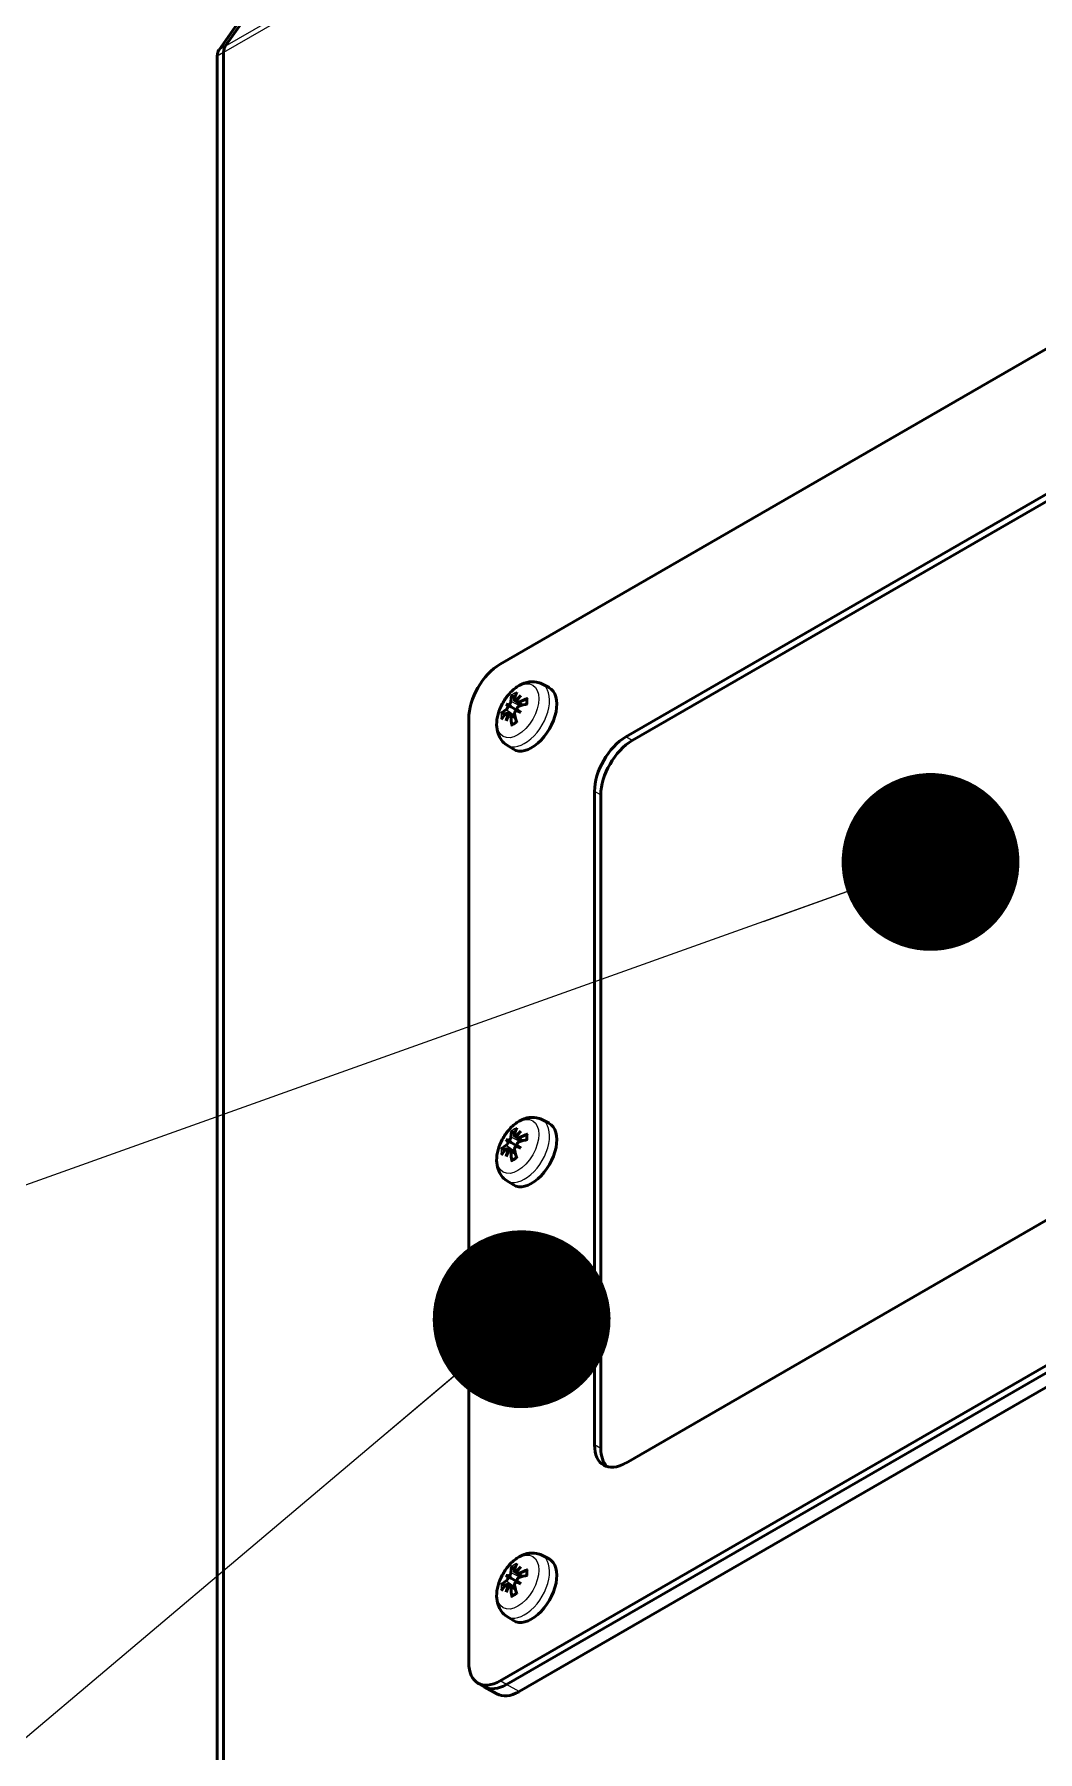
# Model space of a CAD drawing. Header units: millimetres. Extents: x 0 to 4200, y 0 to 2970.
# Drawn here: x 2897.4 to 3010.2, y 1860.8 to 2053.9 of the extents above; entities that cross this region are included whole.
import ezdxf

# ---------------------------------------------------------------- set-up
doc = ezdxf.new("R2010")
doc.units = ezdxf.units.MM
doc.header["$LTSCALE"] = 10
doc.layers.add('Co ban', color=7, linetype='Continuous', lineweight=50)
doc.layers.add('Symbol (ANSI)', color=7, linetype='Continuous', lineweight=25)
doc.layers.add('Lien manh', color=7, linetype='Continuous', lineweight=25, true_color=0x020305)
doc.styles.add('StandardAM_ANSI', font='')
doc.styles.get('StandardAM_ANSI').set_extended_font_data('VNI-Helve-Condense')
doc.dimstyles.new('Default - mm (ANSI)$7', dxfattribs={"dimscale": 10, "dimtxt": 5, "dimasz": 2, "dimexe": 2, "dimexo": 0.5, "dimgap": 0.8, "dimtad": 1, "dimtoh": 1, "dimdec": 0, "dimrnd": 1e-08, "dimzin": 4, "dimdsep": 46, "dimtxsty": 'StandardAM_ANSI', "dimcen": 0.09, "dimdle": 10, "dimclrd": 256, "dimclre": 256, "dimclrt": 256, "dimadec": 1, "dimazin": 1, "dimtfac": 0.61, "dimtofl": 0, "dimtmove": 0, "dimatfit": 3, "dimldrblk": 'DOT', "dimfxl": 1, "dimtolj": 1, "dimtzin": 4, "dimlwd": -1, "dimlwe": -1, "dimarcsym": 0})

# ---------------------------------------------------------------- blocks, each defined once
blk = doc.blocks.new('_Dot')
at = {"color": 0, "linetype": 'ByBlock', "lineweight": -2}
blk.add_line((-0.5, 0), (-1, 0), dxfattribs=at)
at = {"color": 0, "linetype": 'ByBlock', "const_width": 0.5}
blk.add_lwpolyline([(-0.25, 0, 1), (0.25, 0, 1)], format="xyb", close=True, dxfattribs=at)

msp = doc.modelspace()

# ---------------------------------------------------------------- linework, layer by layer
at = {"layer": 'Co ban'}
for p, q in [((2949.75, 1983.09), (3734.64, 2436.24)), ((3734.64, 2321.94), (2949.75, 1868.78)), ((3735.35, 2321.53), (2950.46, 1868.37)), ((3735.35, 2321.53), (2950.46, 1868.37)), ((3736.76, 2320.71), (2951.87, 1867.56)), ((2918.12, 2052.19), (2988.23, 2151.93)), ((2918.83, 2052.59), (2988.94, 2152.34)), ((2988.94, 2152.34), (2918.83, 2052.59)), ((2917.93, 1758.75), (2917.93, 2051.48)), ((2918.64, 1759.16), (2918.64, 2051.89)), ((2918.64, 2051.89), (2918.64, 1759.16)), ((2963.89, 1974.92), (3098.24, 2052.49)), ((3098.95, 2052.08), (2964.6, 1974.52)), ((2954.43, 1980.88), (2955.24, 1980.46)), ((2950.42, 1978.62), (2950.97, 1978.3)), ((2950.57, 1977.59), (2951.41, 1977.22)), ((2950.97, 1978.3), (2951.92, 1977.75)), ((2951.39, 1979.01), (2952.13, 1978.46)), ((2951.68, 1978.83), (2952.18, 1978.47)), ((2952.06, 1977.67), (2951.92, 1977.75)), ((2946.21, 1870.82), (2946.21, 1976.97)), ((2950.86, 1977.42), (2951.42, 1977.17)), ((2950.47, 1974.02), (2951.24, 1973.53)), ((3098.24, 1970.84), (2963.89, 1893.27)), ((2960.36, 1895.32), (2960.36, 1968.8)), ((2961.06, 1968.39), (2961.06, 1894.91)), ((2954.43, 1931.89), (2955.24, 1931.47)), ((2950.42, 1929.63), (2950.97, 1929.31)), ((2950.97, 1929.31), (2951.92, 1928.76)), ((2951.39, 1930.02), (2952.13, 1929.47)), ((2951.68, 1929.84), (2952.18, 1929.48)), ((2950.57, 1928.6), (2951.41, 1928.23)), ((2950.86, 1928.43), (2951.42, 1928.18)), ((2952.06, 1928.68), (2951.92, 1928.76)), ((2950.47, 1925.03), (2951.24, 1924.54)), ((2954.43, 1882.9), (2955.24, 1882.48)), ((2951.39, 1881.03), (2952.13, 1880.48)), ((2950.42, 1880.64), (2950.97, 1880.32)), ((2950.57, 1879.61), (2951.41, 1879.24)), ((2950.86, 1879.44), (2951.42, 1879.19)), ((2950.97, 1880.32), (2951.92, 1879.77)), ((2951.68, 1880.86), (2952.18, 1880.49)), ((2952.06, 1879.69), (2951.92, 1879.77)), ((2950.47, 1876.04), (2951.24, 1875.55)), ((2947.96, 1868.12), (2947.25, 1868.53)), ((2949.37, 1867.31), (2947.96, 1868.12))]:
    msp.add_line(p, q, dxfattribs=at)
for centre, major_axis, ratio, start_param, end_param in [((2919.34, 2050.66), (-1, 1.73), 0.57735, 0.261799, 0.785398), ((2920.05, 2051.07), (-1, 1.73), 0.57735, 0.261799, 0.785398), ((2920.05, 2051.07), (-1, 1.73), 0.57735, 0.261799, 0.785398), ((2949.75, 1979.01), (2.5, 4.33), 0.57735, 0.785398, 2.356194), ((2955.95, 1975.8), (-4.18, 4.96), 0.552577, 0.356756, 0.526449), ((2953.29, 1976.97), (2, 3.46), 0.57735, 3.116897, 6.307881), ((2955.38, 1975.47), (-2.18, 6.11), 0.589478, 0.562453, 0.732146), ((2956.01, 1975.31), (4.1, 4.95), 0.9022, 1.451948, 1.5691), ((2955.06, 1975.86), (-2.63, -5.86), 0.701688, 4.371008, 4.48816), ((2955.63, 1975.24), (-6.39, 1.14), 0.552577, 5.756736, 5.926429), ((2955.63, 1975.9), (6.38, 1.17), 0.589478, 2.409447, 2.57914), ((2956.08, 1976.45), (-5.86, 2.63), 0.158992, 0.343364, 0.460515), ((2955.13, 1974.8), (-5.21, 3.76), 0.158992, 5.82267, 5.939822), ((2950.06, 1978.63), (-1.13, 0.37), 0.034479, 2.123155, 2.509319), ((2950.23, 1978.93), (0.889, -0.797), 0.034479, 0.632274, 1.018438), ((2951.17, 1979.47), (-1.11, 0.66), 0.166378, 2.018975, 2.09969), ((2951.17, 1977.99), (1.12, -0.36), 0.009309, 0.838135, 1.224299), ((2956.01, 1976.5), (-6.06, 2.14), 0.04152, 0.758456, 0.875608), ((2951.34, 1978.29), (-0.87, 0.789), 0.009309, 1.917294, 2.303458), ((2955.06, 1974.84), (4.88, -4.18), 0.04152, 2.265985, 2.383136), ((2955.7, 1975.28), (-6.48, -0.2), 0.690116, 5.148823, 5.318516), ((2955.7, 1975.94), (6.49, -0.16), 0.451938, 2.040238, 2.209931), ((2956.08, 1975.43), (2.24, 6.02), 0.9022, 1.572493, 1.689644), ((2955.13, 1975.98), (-3.76, -5.21), 0.701688, 4.936618, 5.05377), ((2950.06, 1977.55), (1.13, -0.63), 0.166378, 1.041903, 1.122618), ((2955.95, 1975.72), (3.07, -5.72), 0.690116, 4.106262, 4.275955), ((2955.38, 1975.39), (-3.38, 5.53), 0.451938, 0.931662, 1.101355), ((2963.89, 1970.84), (2.5, 4.33), 0.57735, 0.785398, 2.356194), ((2964.6, 1970.43), (-2.5, -4.33), 0.57735, 3.926991, 5.497787), ((2953.29, 1927.98), (2, 3.46), 0.57735, 3.116897, 6.307881), ((2956.08, 1927.47), (-5.86, 2.63), 0.158992, 0.343364, 0.460515), ((2955.13, 1925.81), (-5.21, 3.76), 0.158992, 5.82267, 5.939822), ((2950.06, 1929.64), (-1.13, 0.37), 0.034479, 2.123155, 2.509319), ((2950.23, 1929.94), (0.889, -0.797), 0.034479, 0.632274, 1.018438), ((2955.95, 1926.81), (-4.18, 4.96), 0.552577, 0.356756, 0.526449), ((2955.38, 1926.48), (-2.18, 6.11), 0.589478, 0.562453, 0.732146), ((2956.01, 1926.32), (4.1, 4.95), 0.9022, 1.451948, 1.5691), ((2951.17, 1930.48), (-1.11, 0.66), 0.166378, 2.018975, 2.09969), ((2955.06, 1926.87), (-2.63, -5.86), 0.701688, 4.371008, 4.48816), ((2955.7, 1926.29), (-6.48, -0.2), 0.690116, 5.148823, 5.318516), ((2955.7, 1926.95), (6.49, -0.16), 0.451938, 2.040238, 2.209931), ((2955.63, 1926.25), (-6.39, 1.14), 0.552577, 5.756736, 5.926429), ((2955.63, 1926.91), (6.38, 1.17), 0.589478, 2.409447, 2.57914), ((2956.08, 1926.44), (2.24, 6.02), 0.9022, 1.572493, 1.689644), ((2955.13, 1926.99), (-3.76, -5.21), 0.701688, 4.936618, 5.05377), ((2950.06, 1928.56), (1.13, -0.63), 0.166378, 1.041903, 1.122618), ((2955.95, 1926.73), (3.07, -5.72), 0.690116, 4.106262, 4.275955), ((2955.38, 1926.4), (-3.38, 5.53), 0.451938, 0.931662, 1.101355), ((2951.17, 1929), (1.12, -0.36), 0.009309, 0.838135, 1.224299), ((2956.01, 1927.51), (-6.06, 2.14), 0.04152, 0.758456, 0.875608), ((2951.34, 1929.3), (-0.87, 0.789), 0.009309, 1.917294, 2.303458), ((2955.06, 1925.85), (4.88, -4.18), 0.04152, 2.265985, 2.383136), ((2963.89, 1897.36), (-2.5, -4.33), 0.57735, 5.497787, 7.068583), ((2964.6, 1896.95), (-2.5, -4.33), 0.57735, 5.497787, 6.141288), ((2955.95, 1877.82), (-4.18, 4.96), 0.552577, 0.356756, 0.526449), ((2953.29, 1878.99), (2, 3.46), 0.57735, 3.116897, 6.307881), ((2955.38, 1877.49), (-2.18, 6.11), 0.589478, 0.562453, 0.732146), ((2956.01, 1877.33), (4.1, 4.95), 0.9022, 1.451948, 1.5691), ((2951.17, 1881.49), (-1.11, 0.66), 0.166378, 2.018975, 2.09969), ((2955.06, 1877.88), (-2.63, -5.86), 0.701688, 4.371008, 4.48816), ((2955.7, 1877.3), (-6.48, -0.2), 0.690116, 5.148823, 5.318516), ((2955.63, 1877.26), (-6.39, 1.14), 0.552577, 5.756736, 5.926429), ((2955.63, 1877.92), (6.38, 1.17), 0.589478, 2.409447, 2.57914), ((2956.08, 1878.48), (-5.86, 2.63), 0.158992, 0.343364, 0.460515), ((2955.13, 1876.82), (-5.21, 3.76), 0.158992, 5.82267, 5.939822), ((2956.08, 1877.45), (2.24, 6.02), 0.9022, 1.572493, 1.689644), ((2955.13, 1878), (-3.76, -5.21), 0.701688, 4.936618, 5.05377), ((2950.06, 1880.65), (-1.13, 0.37), 0.034479, 2.123155, 2.509319), ((2950.06, 1879.57), (1.13, -0.63), 0.166378, 1.041903, 1.122618), ((2950.23, 1880.95), (0.889, -0.797), 0.034479, 0.632274, 1.018438), ((2955.95, 1877.74), (3.07, -5.72), 0.690116, 4.106262, 4.275955), ((2955.38, 1877.41), (-3.38, 5.53), 0.451938, 0.931662, 1.101355), ((2951.17, 1880.01), (1.12, -0.36), 0.009309, 0.838135, 1.224299), ((2956.01, 1878.52), (-6.06, 2.14), 0.04152, 0.758456, 0.875608), ((2951.34, 1880.31), (-0.87, 0.789), 0.009309, 1.917294, 2.303458), ((2955.06, 1876.86), (4.88, -4.18), 0.04152, 2.265985, 2.383136), ((2955.7, 1877.96), (6.49, -0.16), 0.451938, 2.040238, 2.209931), ((2949.75, 1872.86), (-2.5, -4.33), 0.57735, 5.497787, 7.068583), ((2950.46, 1872.45), (-2.5, -4.33), 0.57735, 0, 0.785398), ((2950.46, 1872.45), (-2.5, -4.33), 0.57735, 0, 0.785398), ((2951.87, 1871.64), (-2.5, -4.33), 0.57735, 0, 0.785398)]:
    msp.add_ellipse(centre, major_axis=major_axis, ratio=ratio, start_param=start_param, end_param=end_param, dxfattribs=at)
for points, knots in [([(2950.47, 1974.02), (2950.24, 1974.16), (2950.05, 1974.35), (2949.71, 1974.79), (2949.59, 1975.04), (2949.4, 1975.62), (2949.35, 1975.95), (2949.34, 1976.68), (2949.4, 1977.08), (2949.62, 1977.88), (2949.78, 1978.28), (2950.19, 1979.03), (2950.43, 1979.39), (2950.98, 1980.02), (2951.29, 1980.31), (2951.97, 1980.77), (2952.34, 1980.96), (2953.09, 1981.14), (2953.46, 1981.16), (2954.04, 1981.05), (2954.24, 1980.98), (2954.43, 1980.88)], [3.951686, 3.951686, 3.951686, 3.951686, 4.16495, 4.16495, 4.402172, 4.402172, 4.701244, 4.701244, 5.067164, 5.067164, 5.444726, 5.444726, 5.817078, 5.817078, 6.192713, 6.192713, 6.5675, 6.5675, 6.874086, 6.874086, 7.043888, 7.043888, 7.043888, 7.043888]), ([(2951.16, 1979.46), (2951.15, 1979.47), (2951.13, 1979.48), (2951.11, 1979.51), (2951.1, 1979.53), (2951.08, 1979.57), (2951.08, 1979.59), (2951.07, 1979.62), (2951.07, 1979.63), (2951.08, 1979.64)], [0.05658644, 0.05658644, 0.05658644, 0.05658644, 0.06161587, 0.06161587, 0.06775669, 0.06775669, 0.07390904, 0.07390904, 0.07912293, 0.07912293, 0.07912293, 0.07912293]), ([(2949.86, 1977.54), (2949.87, 1977.55), (2949.88, 1977.56), (2949.91, 1977.57), (2949.93, 1977.57), (2949.97, 1977.58), (2949.99, 1977.58), (2950.03, 1977.57), (2950.05, 1977.57), (2950.06, 1977.56)], [0.01947687, 0.01947687, 0.01947687, 0.01947687, 0.02469076, 0.02469076, 0.03084311, 0.03084311, 0.03698394, 0.03698394, 0.04201336, 0.04201336, 0.04201336, 0.04201336]), ([(2950.65, 1978.4), (2950.65, 1978.4), (2950.64, 1978.4), (2950.64, 1978.36), (2950.63, 1978.33), (2950.61, 1978.26), (2950.6, 1978.22), (2950.56, 1978.15), (2950.54, 1978.12), (2950.49, 1978.06), (2950.47, 1978.03), (2950.44, 1978.01), (2950.43, 1978), (2950.42, 1978)], [0.02262944, 0.02262944, 0.02262944, 0.02262944, 0.02319765, 0.02319765, 0.0345489, 0.0345489, 0.04590016, 0.04590016, 0.05733835, 0.05733835, 0.06877655, 0.06877655, 0.07249221, 0.07249221, 0.07249221, 0.07249221]), ([(2950.42, 1977.54), (2950.45, 1977.57), (2950.47, 1977.58), (2950.52, 1977.6), (2950.54, 1977.6), (2950.58, 1977.59), (2950.6, 1977.57), (2950.63, 1977.53), (2950.64, 1977.51), (2950.64, 1977.47), (2950.64, 1977.45), (2950.65, 1977.44)], [0, 0, 0, 0, 0.01151442, 0.01151442, 0.02302884, 0.02302884, 0.0344178, 0.0344178, 0.04580676, 0.04580676, 0.0498478, 0.0498478, 0.0498478, 0.0498478]), ([(2950.96, 1978.93), (2950.96, 1978.9), (2950.95, 1978.87), (2950.93, 1978.8), (2950.91, 1978.76), (2950.88, 1978.7), (2950.85, 1978.66), (2950.8, 1978.6), (2950.78, 1978.58), (2950.74, 1978.55), (2950.73, 1978.54), (2950.72, 1978.54)], [0, 0, 0, 0, 0.01151442, 0.01151442, 0.02302884, 0.02302884, 0.0344178, 0.0344178, 0.04580676, 0.04580676, 0.0498478, 0.0498478, 0.0498478, 0.0498478]), ([(2951.55, 1979.01), (2951.55, 1979.01), (2951.55, 1979.01), (2951.52, 1979), (2951.49, 1978.99), (2951.44, 1978.98), (2951.41, 1978.99), (2951.38, 1979.01), (2951.36, 1979.03), (2951.35, 1979.07), (2951.34, 1979.1), (2951.35, 1979.14), (2951.35, 1979.15), (2951.35, 1979.16)], [0.02262869, 0.02262869, 0.02262869, 0.02262869, 0.02311382, 0.02311382, 0.03450698, 0.03450698, 0.04590014, 0.04590014, 0.05733833, 0.05733833, 0.06877652, 0.06877652, 0.07249219, 0.07249219, 0.07249219, 0.07249219]), ([(2951.35, 1977.46), (2951.35, 1977.49), (2951.34, 1977.53), (2951.35, 1977.61), (2951.36, 1977.65), (2951.39, 1977.72), (2951.41, 1977.75), (2951.46, 1977.81), (2951.49, 1977.84), (2951.53, 1977.86), (2951.54, 1977.87), (2951.55, 1977.87)], [0, 0, 0, 0, 0.01154742, 0.01154742, 0.02309483, 0.02309483, 0.0344508, 0.0344508, 0.04580677, 0.04580677, 0.04984781, 0.04984781, 0.04984781, 0.04984781]), ([(2951.89, 1978.85), (2951.86, 1978.83), (2951.83, 1978.82), (2951.76, 1978.81), (2951.73, 1978.81), (2951.69, 1978.83), (2951.67, 1978.84), (2951.64, 1978.88), (2951.63, 1978.91), (2951.63, 1978.95), (2951.63, 1978.96), (2951.63, 1978.97)], [0, 0, 0, 0, 0.01151442, 0.01151442, 0.02302884, 0.02302884, 0.0344178, 0.0344178, 0.04580676, 0.04580676, 0.0498478, 0.0498478, 0.0498478, 0.0498478]), ([(2951.63, 1978.01), (2951.63, 1978.01), (2951.63, 1978.02), (2951.63, 1978.05), (2951.63, 1978.09), (2951.65, 1978.16), (2951.67, 1978.2), (2951.71, 1978.26), (2951.74, 1978.29), (2951.8, 1978.35), (2951.83, 1978.37), (2951.87, 1978.38), (2951.88, 1978.39), (2951.89, 1978.39)], [0.02262944, 0.02262944, 0.02262944, 0.02262944, 0.02319765, 0.02319765, 0.0345489, 0.0345489, 0.04590016, 0.04590016, 0.05733835, 0.05733835, 0.06877655, 0.06877655, 0.07249221, 0.07249221, 0.07249221, 0.07249221]), ([(2952.74, 1979.13), (2952.74, 1979.14), (2952.74, 1979.14), (2952.74, 1979.16), (2952.74, 1979.18), (2952.76, 1979.2), (2952.77, 1979.22), (2952.8, 1979.24), (2952.82, 1979.25), (2952.83, 1979.25)], [0.05985449, 0.05985449, 0.05985449, 0.05985449, 0.06161587, 0.06161587, 0.06775669, 0.06775669, 0.07390904, 0.07390904, 0.07912293, 0.07912293, 0.07912293, 0.07912293]), ([(2952.74, 1979.13), (2952.75, 1979.1), (2952.75, 1979.07), (2952.76, 1979), (2952.76, 1978.96), (2952.76, 1978.89), (2952.76, 1978.85), (2952.76, 1978.77), (2952.76, 1978.73), (2952.75, 1978.67), (2952.75, 1978.64), (2952.74, 1978.61)], [1.3874243, 1.3874243, 1.3874243, 1.3874243, 1.4608322, 1.4608322, 1.53424, 1.53424, 1.6076479, 1.6076479, 1.6810558, 1.6810558, 1.7294084, 1.7294084, 1.7294084, 1.7294084]), ([(2950.72, 1977.4), (2950.73, 1977.4), (2950.73, 1977.4), (2950.75, 1977.41), (2950.78, 1977.43), (2950.83, 1977.43), (2950.85, 1977.43), (2950.9, 1977.4), (2950.91, 1977.38), (2950.94, 1977.33), (2950.95, 1977.3), (2950.96, 1977.26), (2950.96, 1977.25), (2950.96, 1977.23)], [0.02262944, 0.02262944, 0.02262944, 0.02262944, 0.02319765, 0.02319765, 0.0345489, 0.0345489, 0.04590016, 0.04590016, 0.05733835, 0.05733835, 0.06877655, 0.06877655, 0.07249221, 0.07249221, 0.07249221, 0.07249221]), ([(2951.08, 1976.22), (2951.07, 1976.23), (2951.07, 1976.25), (2951.08, 1976.28), (2951.08, 1976.3), (2951.1, 1976.33), (2951.11, 1976.34), (2951.13, 1976.35), (2951.13, 1976.35), (2951.13, 1976.35)], [0.01947687, 0.01947687, 0.01947687, 0.01947687, 0.02469076, 0.02469076, 0.03084311, 0.03084311, 0.03698394, 0.03698394, 0.03874531, 0.03874531, 0.03874531, 0.03874531]), ([(2951.59, 1976.61), (2951.57, 1976.59), (2951.55, 1976.58), (2951.49, 1976.54), (2951.46, 1976.52), (2951.39, 1976.48), (2951.36, 1976.46), (2951.29, 1976.42), (2951.26, 1976.41), (2951.2, 1976.38), (2951.17, 1976.36), (2951.13, 1976.35)], [2.9829806, 2.9829806, 2.9829806, 2.9829806, 3.0313332, 3.0313332, 3.1047411, 3.1047411, 3.1781489, 3.1781489, 3.2515568, 3.2515568, 3.3249647, 3.3249647, 3.3249647, 3.3249647]), ([(2950.47, 1925.03), (2950.24, 1925.17), (2950.05, 1925.36), (2949.71, 1925.8), (2949.59, 1926.05), (2949.4, 1926.63), (2949.35, 1926.96), (2949.34, 1927.69), (2949.4, 1928.09), (2949.62, 1928.89), (2949.78, 1929.29), (2950.19, 1930.04), (2950.43, 1930.4), (2950.98, 1931.03), (2951.29, 1931.32), (2951.97, 1931.78), (2952.34, 1931.97), (2953.09, 1932.15), (2953.46, 1932.17), (2954.04, 1932.06), (2954.24, 1931.99), (2954.43, 1931.89)], [3.951686, 3.951686, 3.951686, 3.951686, 4.16495, 4.16495, 4.402172, 4.402172, 4.701244, 4.701244, 5.067164, 5.067164, 5.444726, 5.444726, 5.817078, 5.817078, 6.192713, 6.192713, 6.5675, 6.5675, 6.874086, 6.874086, 7.043888, 7.043888, 7.043888, 7.043888]), ([(2950.65, 1929.41), (2950.65, 1929.41), (2950.64, 1929.41), (2950.64, 1929.37), (2950.63, 1929.34), (2950.61, 1929.27), (2950.6, 1929.23), (2950.56, 1929.16), (2950.54, 1929.13), (2950.49, 1929.07), (2950.47, 1929.04), (2950.44, 1929.02), (2950.43, 1929.01), (2950.42, 1929.01)], [0.02262944, 0.02262944, 0.02262944, 0.02262944, 0.02319765, 0.02319765, 0.0345489, 0.0345489, 0.04590016, 0.04590016, 0.05733835, 0.05733835, 0.06877655, 0.06877655, 0.07249221, 0.07249221, 0.07249221, 0.07249221]), ([(2950.96, 1929.94), (2950.96, 1929.91), (2950.95, 1929.88), (2950.93, 1929.81), (2950.91, 1929.77), (2950.88, 1929.71), (2950.85, 1929.67), (2950.8, 1929.61), (2950.78, 1929.59), (2950.74, 1929.56), (2950.73, 1929.55), (2950.72, 1929.55)], [0, 0, 0, 0, 0.01151442, 0.01151442, 0.02302884, 0.02302884, 0.0344178, 0.0344178, 0.04580676, 0.04580676, 0.0498478, 0.0498478, 0.0498478, 0.0498478]), ([(2951.16, 1930.47), (2951.15, 1930.48), (2951.13, 1930.49), (2951.11, 1930.52), (2951.1, 1930.54), (2951.08, 1930.58), (2951.08, 1930.6), (2951.07, 1930.63), (2951.07, 1930.64), (2951.08, 1930.65)], [0.05658644, 0.05658644, 0.05658644, 0.05658644, 0.06161587, 0.06161587, 0.06775669, 0.06775669, 0.07390904, 0.07390904, 0.07912293, 0.07912293, 0.07912293, 0.07912293]), ([(2951.55, 1930.02), (2951.55, 1930.02), (2951.55, 1930.02), (2951.52, 1930.01), (2951.49, 1930), (2951.44, 1930), (2951.41, 1930), (2951.38, 1930.02), (2951.36, 1930.04), (2951.35, 1930.08), (2951.34, 1930.11), (2951.35, 1930.15), (2951.35, 1930.16), (2951.35, 1930.17)], [0.02262869, 0.02262869, 0.02262869, 0.02262869, 0.02311382, 0.02311382, 0.03450698, 0.03450698, 0.04590014, 0.04590014, 0.05733833, 0.05733833, 0.06877652, 0.06877652, 0.07249219, 0.07249219, 0.07249219, 0.07249219]), ([(2951.89, 1929.86), (2951.86, 1929.84), (2951.83, 1929.83), (2951.76, 1929.82), (2951.73, 1929.82), (2951.69, 1929.84), (2951.67, 1929.85), (2951.64, 1929.89), (2951.63, 1929.92), (2951.63, 1929.96), (2951.63, 1929.97), (2951.63, 1929.98)], [0, 0, 0, 0, 0.01151442, 0.01151442, 0.02302884, 0.02302884, 0.0344178, 0.0344178, 0.04580676, 0.04580676, 0.0498478, 0.0498478, 0.0498478, 0.0498478]), ([(2951.63, 1929.02), (2951.63, 1929.02), (2951.63, 1929.03), (2951.63, 1929.06), (2951.63, 1929.1), (2951.65, 1929.17), (2951.67, 1929.21), (2951.71, 1929.27), (2951.74, 1929.3), (2951.8, 1929.36), (2951.83, 1929.38), (2951.87, 1929.39), (2951.88, 1929.4), (2951.89, 1929.4)], [0.02262944, 0.02262944, 0.02262944, 0.02262944, 0.02319765, 0.02319765, 0.0345489, 0.0345489, 0.04590016, 0.04590016, 0.05733835, 0.05733835, 0.06877655, 0.06877655, 0.07249221, 0.07249221, 0.07249221, 0.07249221]), ([(2952.74, 1930.15), (2952.74, 1930.15), (2952.74, 1930.15), (2952.74, 1930.17), (2952.74, 1930.19), (2952.76, 1930.22), (2952.77, 1930.23), (2952.8, 1930.25), (2952.82, 1930.26), (2952.83, 1930.26)], [0.05985449, 0.05985449, 0.05985449, 0.05985449, 0.06161587, 0.06161587, 0.06775669, 0.06775669, 0.07390904, 0.07390904, 0.07912293, 0.07912293, 0.07912293, 0.07912293]), ([(2952.74, 1930.15), (2952.75, 1930.11), (2952.75, 1930.08), (2952.76, 1930.01), (2952.76, 1929.97), (2952.76, 1929.9), (2952.76, 1929.86), (2952.76, 1929.78), (2952.76, 1929.74), (2952.75, 1929.68), (2952.75, 1929.65), (2952.74, 1929.62)], [1.3874243, 1.3874243, 1.3874243, 1.3874243, 1.4608322, 1.4608322, 1.53424, 1.53424, 1.6076479, 1.6076479, 1.6810558, 1.6810558, 1.7294084, 1.7294084, 1.7294084, 1.7294084]), ([(2949.86, 1928.55), (2949.87, 1928.56), (2949.88, 1928.57), (2949.91, 1928.58), (2949.93, 1928.58), (2949.97, 1928.59), (2949.99, 1928.59), (2950.03, 1928.58), (2950.05, 1928.58), (2950.06, 1928.57)], [0.01947687, 0.01947687, 0.01947687, 0.01947687, 0.02469076, 0.02469076, 0.03084311, 0.03084311, 0.03698394, 0.03698394, 0.04201336, 0.04201336, 0.04201336, 0.04201336]), ([(2950.42, 1928.55), (2950.45, 1928.58), (2950.47, 1928.59), (2950.52, 1928.61), (2950.54, 1928.61), (2950.58, 1928.6), (2950.6, 1928.58), (2950.63, 1928.54), (2950.64, 1928.52), (2950.64, 1928.48), (2950.64, 1928.46), (2950.65, 1928.45)], [0, 0, 0, 0, 0.01151442, 0.01151442, 0.02302884, 0.02302884, 0.0344178, 0.0344178, 0.04580676, 0.04580676, 0.0498478, 0.0498478, 0.0498478, 0.0498478]), ([(2950.72, 1928.41), (2950.73, 1928.41), (2950.73, 1928.41), (2950.75, 1928.43), (2950.78, 1928.44), (2950.83, 1928.44), (2950.85, 1928.44), (2950.9, 1928.41), (2950.91, 1928.39), (2950.94, 1928.34), (2950.95, 1928.31), (2950.96, 1928.27), (2950.96, 1928.26), (2950.96, 1928.24)], [0.02262944, 0.02262944, 0.02262944, 0.02262944, 0.02319765, 0.02319765, 0.0345489, 0.0345489, 0.04590016, 0.04590016, 0.05733835, 0.05733835, 0.06877655, 0.06877655, 0.07249221, 0.07249221, 0.07249221, 0.07249221]), ([(2951.08, 1927.23), (2951.07, 1927.24), (2951.07, 1927.26), (2951.08, 1927.29), (2951.08, 1927.31), (2951.1, 1927.34), (2951.11, 1927.35), (2951.13, 1927.36), (2951.13, 1927.36), (2951.13, 1927.36)], [0.01947687, 0.01947687, 0.01947687, 0.01947687, 0.02469076, 0.02469076, 0.03084311, 0.03084311, 0.03698394, 0.03698394, 0.03874531, 0.03874531, 0.03874531, 0.03874531]), ([(2951.59, 1927.62), (2951.57, 1927.6), (2951.55, 1927.59), (2951.49, 1927.55), (2951.46, 1927.53), (2951.39, 1927.49), (2951.36, 1927.47), (2951.29, 1927.43), (2951.26, 1927.42), (2951.2, 1927.39), (2951.17, 1927.38), (2951.13, 1927.36)], [2.9829806, 2.9829806, 2.9829806, 2.9829806, 3.0313332, 3.0313332, 3.1047411, 3.1047411, 3.1781489, 3.1781489, 3.2515568, 3.2515568, 3.3249647, 3.3249647, 3.3249647, 3.3249647]), ([(2951.35, 1928.47), (2951.35, 1928.5), (2951.34, 1928.54), (2951.35, 1928.62), (2951.36, 1928.66), (2951.39, 1928.73), (2951.41, 1928.76), (2951.46, 1928.82), (2951.49, 1928.85), (2951.53, 1928.87), (2951.54, 1928.88), (2951.55, 1928.88)], [0, 0, 0, 0, 0.01154742, 0.01154742, 0.02309483, 0.02309483, 0.0344508, 0.0344508, 0.04580677, 0.04580677, 0.04984781, 0.04984781, 0.04984781, 0.04984781]), ([(2950.47, 1876.04), (2950.24, 1876.18), (2950.05, 1876.37), (2949.71, 1876.81), (2949.59, 1877.06), (2949.4, 1877.64), (2949.35, 1877.97), (2949.34, 1878.7), (2949.4, 1879.1), (2949.62, 1879.9), (2949.78, 1880.3), (2950.19, 1881.05), (2950.43, 1881.41), (2950.98, 1882.04), (2951.29, 1882.33), (2951.97, 1882.79), (2952.34, 1882.98), (2953.09, 1883.16), (2953.46, 1883.18), (2954.04, 1883.07), (2954.24, 1883), (2954.43, 1882.9)], [3.951686, 3.951686, 3.951686, 3.951686, 4.16495, 4.16495, 4.402172, 4.402172, 4.701244, 4.701244, 5.067164, 5.067164, 5.444726, 5.444726, 5.817078, 5.817078, 6.192713, 6.192713, 6.5675, 6.5675, 6.874086, 6.874086, 7.043888, 7.043888, 7.043888, 7.043888]), ([(2950.96, 1880.95), (2950.96, 1880.92), (2950.95, 1880.89), (2950.93, 1880.82), (2950.91, 1880.78), (2950.88, 1880.72), (2950.85, 1880.68), (2950.8, 1880.62), (2950.78, 1880.6), (2950.74, 1880.57), (2950.73, 1880.56), (2950.72, 1880.56)], [0, 0, 0, 0, 0.01151442, 0.01151442, 0.02302884, 0.02302884, 0.0344178, 0.0344178, 0.04580676, 0.04580676, 0.0498478, 0.0498478, 0.0498478, 0.0498478]), ([(2951.16, 1881.48), (2951.15, 1881.49), (2951.13, 1881.5), (2951.11, 1881.53), (2951.1, 1881.55), (2951.08, 1881.59), (2951.08, 1881.61), (2951.07, 1881.64), (2951.07, 1881.65), (2951.08, 1881.66)], [0.05658644, 0.05658644, 0.05658644, 0.05658644, 0.06161587, 0.06161587, 0.06775669, 0.06775669, 0.07390904, 0.07390904, 0.07912293, 0.07912293, 0.07912293, 0.07912293]), ([(2951.55, 1881.03), (2951.55, 1881.03), (2951.55, 1881.03), (2951.52, 1881.02), (2951.49, 1881.01), (2951.44, 1881.01), (2951.41, 1881.01), (2951.38, 1881.03), (2951.36, 1881.05), (2951.35, 1881.09), (2951.34, 1881.12), (2951.35, 1881.16), (2951.35, 1881.17), (2951.35, 1881.18)], [0.02262869, 0.02262869, 0.02262869, 0.02262869, 0.02311382, 0.02311382, 0.03450698, 0.03450698, 0.04590014, 0.04590014, 0.05733833, 0.05733833, 0.06877652, 0.06877652, 0.07249219, 0.07249219, 0.07249219, 0.07249219]), ([(2951.89, 1880.87), (2951.86, 1880.85), (2951.83, 1880.84), (2951.76, 1880.83), (2951.73, 1880.83), (2951.69, 1880.85), (2951.67, 1880.86), (2951.64, 1880.9), (2951.63, 1880.93), (2951.63, 1880.97), (2951.63, 1880.98), (2951.63, 1880.99)], [0, 0, 0, 0, 0.01151442, 0.01151442, 0.02302884, 0.02302884, 0.0344178, 0.0344178, 0.04580676, 0.04580676, 0.0498478, 0.0498478, 0.0498478, 0.0498478]), ([(2952.74, 1881.16), (2952.74, 1881.16), (2952.74, 1881.16), (2952.74, 1881.18), (2952.74, 1881.2), (2952.76, 1881.23), (2952.77, 1881.24), (2952.8, 1881.26), (2952.82, 1881.27), (2952.83, 1881.27)], [0.05985449, 0.05985449, 0.05985449, 0.05985449, 0.06161587, 0.06161587, 0.06775669, 0.06775669, 0.07390904, 0.07390904, 0.07912293, 0.07912293, 0.07912293, 0.07912293]), ([(2952.74, 1881.16), (2952.75, 1881.12), (2952.75, 1881.09), (2952.76, 1881.02), (2952.76, 1880.98), (2952.76, 1880.91), (2952.76, 1880.87), (2952.76, 1880.79), (2952.76, 1880.75), (2952.75, 1880.69), (2952.75, 1880.66), (2952.74, 1880.63)], [1.3874243, 1.3874243, 1.3874243, 1.3874243, 1.4608322, 1.4608322, 1.53424, 1.53424, 1.6076479, 1.6076479, 1.6810558, 1.6810558, 1.7294084, 1.7294084, 1.7294084, 1.7294084]), ([(2949.86, 1879.56), (2949.87, 1879.57), (2949.88, 1879.58), (2949.91, 1879.59), (2949.93, 1879.59), (2949.97, 1879.6), (2949.99, 1879.6), (2950.03, 1879.59), (2950.05, 1879.59), (2950.06, 1879.58)], [0.01947687, 0.01947687, 0.01947687, 0.01947687, 0.02469076, 0.02469076, 0.03084311, 0.03084311, 0.03698394, 0.03698394, 0.04201336, 0.04201336, 0.04201336, 0.04201336]), ([(2950.65, 1880.42), (2950.65, 1880.42), (2950.64, 1880.42), (2950.64, 1880.38), (2950.63, 1880.35), (2950.61, 1880.28), (2950.6, 1880.24), (2950.56, 1880.17), (2950.54, 1880.14), (2950.49, 1880.08), (2950.47, 1880.05), (2950.44, 1880.03), (2950.43, 1880.02), (2950.42, 1880.02)], [0.02262944, 0.02262944, 0.02262944, 0.02262944, 0.02319765, 0.02319765, 0.0345489, 0.0345489, 0.04590016, 0.04590016, 0.05733835, 0.05733835, 0.06877655, 0.06877655, 0.07249221, 0.07249221, 0.07249221, 0.07249221]), ([(2950.42, 1879.56), (2950.45, 1879.59), (2950.47, 1879.6), (2950.52, 1879.62), (2950.54, 1879.62), (2950.58, 1879.61), (2950.6, 1879.59), (2950.63, 1879.55), (2950.64, 1879.53), (2950.64, 1879.49), (2950.64, 1879.47), (2950.65, 1879.46)], [0, 0, 0, 0, 0.01151442, 0.01151442, 0.02302884, 0.02302884, 0.0344178, 0.0344178, 0.04580676, 0.04580676, 0.0498478, 0.0498478, 0.0498478, 0.0498478]), ([(2950.72, 1879.42), (2950.73, 1879.42), (2950.73, 1879.42), (2950.75, 1879.44), (2950.78, 1879.45), (2950.83, 1879.45), (2950.85, 1879.45), (2950.9, 1879.42), (2950.91, 1879.4), (2950.94, 1879.35), (2950.95, 1879.32), (2950.96, 1879.28), (2950.96, 1879.27), (2950.96, 1879.25)], [0.02262944, 0.02262944, 0.02262944, 0.02262944, 0.02319765, 0.02319765, 0.0345489, 0.0345489, 0.04590016, 0.04590016, 0.05733835, 0.05733835, 0.06877655, 0.06877655, 0.07249221, 0.07249221, 0.07249221, 0.07249221]), ([(2951.35, 1879.48), (2951.35, 1879.51), (2951.34, 1879.55), (2951.35, 1879.63), (2951.36, 1879.67), (2951.39, 1879.74), (2951.41, 1879.77), (2951.46, 1879.83), (2951.49, 1879.86), (2951.53, 1879.88), (2951.54, 1879.89), (2951.55, 1879.89)], [0, 0, 0, 0, 0.01154742, 0.01154742, 0.02309483, 0.02309483, 0.0344508, 0.0344508, 0.04580677, 0.04580677, 0.04984781, 0.04984781, 0.04984781, 0.04984781]), ([(2951.63, 1880.03), (2951.63, 1880.03), (2951.63, 1880.04), (2951.63, 1880.07), (2951.63, 1880.11), (2951.65, 1880.18), (2951.67, 1880.22), (2951.71, 1880.28), (2951.74, 1880.31), (2951.8, 1880.37), (2951.83, 1880.39), (2951.87, 1880.4), (2951.88, 1880.41), (2951.89, 1880.41)], [0.02262944, 0.02262944, 0.02262944, 0.02262944, 0.02319765, 0.02319765, 0.0345489, 0.0345489, 0.04590016, 0.04590016, 0.05733835, 0.05733835, 0.06877655, 0.06877655, 0.07249221, 0.07249221, 0.07249221, 0.07249221]), ([(2951.08, 1878.24), (2951.07, 1878.25), (2951.07, 1878.27), (2951.08, 1878.3), (2951.08, 1878.32), (2951.1, 1878.35), (2951.11, 1878.36), (2951.13, 1878.37), (2951.13, 1878.37), (2951.13, 1878.37)], [0.01947687, 0.01947687, 0.01947687, 0.01947687, 0.02469076, 0.02469076, 0.03084311, 0.03084311, 0.03698394, 0.03698394, 0.03874531, 0.03874531, 0.03874531, 0.03874531]), ([(2951.59, 1878.63), (2951.57, 1878.61), (2951.55, 1878.6), (2951.49, 1878.56), (2951.46, 1878.54), (2951.39, 1878.5), (2951.36, 1878.48), (2951.29, 1878.44), (2951.26, 1878.43), (2951.2, 1878.4), (2951.17, 1878.39), (2951.13, 1878.37)], [2.9829806, 2.9829806, 2.9829806, 2.9829806, 3.0313332, 3.0313332, 3.1047411, 3.1047411, 3.1781489, 3.1781489, 3.2515568, 3.2515568, 3.3249647, 3.3249647, 3.3249647, 3.3249647])]:
    msp.add_open_spline(points, degree=3, knots=knots, dxfattribs=at)
for points, weights in [([(2951.16, 1979.46), (2951.27, 1979.35), (2951.38, 1979.26)], [1.00291629593, 1.00586947967, 1.00753429025]), ([(2950.35, 1977.47), (2950.21, 1977.52), (2950.06, 1977.56)], [1.00753429025, 1.00586947967, 1.00291629593]), ([(2951.16, 1930.47), (2951.27, 1930.36), (2951.38, 1930.27)], [1.00291629593, 1.00586947967, 1.00753429025]), ([(2950.35, 1928.48), (2950.21, 1928.53), (2950.06, 1928.57)], [1.00753429025, 1.00586947967, 1.00291629593]), ([(2951.16, 1881.48), (2951.27, 1881.37), (2951.38, 1881.28)], [1.00291629593, 1.00586947967, 1.00753429025]), ([(2950.35, 1879.49), (2950.21, 1879.54), (2950.06, 1879.58)], [1.00753429025, 1.00586947967, 1.00291629593])]:
    msp.add_rational_spline(points, weights, degree=2, dxfattribs=at)
at = {"layer": 'Lien manh'}
for p, q in [((3769.99, 2543.42), (2918.64, 2051.89)), ((2918.83, 2052.59), (3770.18, 2544.12)), ((2918.64, 2051.89), (2917.93, 2051.48)), ((2918.83, 2052.59), (2918.12, 2052.19)), ((2950.42, 1978), (2951.38, 1977.34)), ((2950.96, 1978.93), (2952.01, 1978.43)), ((2951.89, 1978.85), (2952.37, 1978.53)), ((2950.96, 1977.23), (2951.48, 1976.98)), ((2964.6, 1974.52), (2963.89, 1974.92)), ((2961.06, 1968.39), (2960.36, 1968.8)), ((2950.96, 1929.94), (2952.01, 1929.44)), ((2951.89, 1929.86), (2952.37, 1929.54)), ((2950.42, 1929.01), (2951.38, 1928.35)), ((2950.96, 1928.24), (2951.48, 1927.99)), ((2961.06, 1894.91), (2960.36, 1895.32)), ((2950.96, 1880.95), (2952.01, 1880.45)), ((2950.42, 1880.02), (2951.38, 1879.36)), ((2950.96, 1879.25), (2951.48, 1879)), ((2951.89, 1880.87), (2952.37, 1880.55)), ((2950.46, 1868.37), (2949.75, 1868.78)), ((2951.87, 1867.56), (2950.46, 1868.37))]:
    msp.add_line(p, q, dxfattribs=at)
for centre in [(2951.74, 1977.86), (2951.74, 1928.87), (2951.74, 1879.88)]:
    msp.add_ellipse(centre, major_axis=(-1.66, -2.88), ratio=0.57735, dxfattribs=at)
for centre, major_axis, start_param, end_param in [((2952.5, 1977.42), (-1.98, -3.43), 6.25849, 9.449473), ((2951.35, 1978.08), (-1.07, -1.85), 3.746927, 4.107055), ((2951.41, 1978.05), (0.96, 1.67), 0.709134, 0.968047), ((2951.35, 1978.08), (-1.07, -1.85), 5.317723, 5.677851), ((2951.41, 1978.05), (0.96, 1.67), 2.173546, 2.432459), ((2951.35, 1978.08), (1.07, 1.85), 5.317723, 5.677851), ((2951.35, 1978.08), (1.07, 1.85), 3.746927, 4.107055), ((2952.5, 1928.43), (-1.98, -3.43), 6.25849, 9.449473), ((2951.35, 1929.09), (-1.07, -1.85), 3.746927, 4.107055), ((2951.41, 1929.06), (0.96, 1.67), 0.709134, 0.968047), ((2951.35, 1929.09), (1.07, 1.85), 5.317723, 5.677851), ((2951.35, 1929.09), (-1.07, -1.85), 5.317723, 5.677851), ((2951.41, 1929.06), (0.96, 1.67), 2.173546, 2.432459), ((2951.35, 1929.09), (1.07, 1.85), 3.746927, 4.107055), ((2952.5, 1879.44), (-1.98, -3.43), 6.25849, 9.449473), ((2951.35, 1880.1), (-1.07, -1.85), 3.746927, 4.107055), ((2951.41, 1880.07), (0.96, 1.67), 0.709134, 0.968047), ((2951.35, 1880.1), (1.07, 1.85), 5.317723, 5.677851), ((2951.35, 1880.1), (-1.07, -1.85), 5.317723, 5.677851), ((2951.41, 1880.07), (0.96, 1.67), 2.173546, 2.432459), ((2951.35, 1880.1), (1.07, 1.85), 3.746927, 4.107055)]:
    msp.add_ellipse(centre, major_axis=major_axis, ratio=0.57735, start_param=start_param, end_param=end_param, dxfattribs=at)

# ---------------------------------------------------------------- leaders
at = {"layer": 'Symbol (ANSI)', "annotation_type": 0, "has_hookline": 1, "hookline_direction": 1}
for points, text_width in [([(2998.15, 1960.86), (2694.39, 1852.46), (2674.39, 1852.46)], 303.06), ([(2952.16, 1909.44), (2706.89, 1702.39), (2686.89, 1702.39)], 452.67)]:
    msp.add_leader(points, dimstyle='Default - mm (ANSI)$7', override={"dimgap": 0, "dimtad": 1}, dxfattribs=dict(at, text_width=text_width))

doc.saveas('drawing.dxf')
